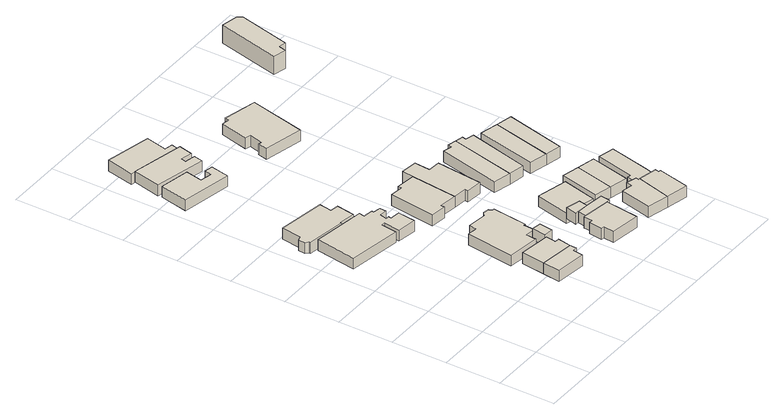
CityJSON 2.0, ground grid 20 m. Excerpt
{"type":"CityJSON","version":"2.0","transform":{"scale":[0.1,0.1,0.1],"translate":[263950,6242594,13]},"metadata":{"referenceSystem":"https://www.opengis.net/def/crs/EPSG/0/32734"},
"CityObjects":{
"building1":{"type":"Building","attributes":{"address":"2 Tech Road Woodstock 7915 Cape Town","building":"semidetached_house","building:levels":1,"building_height":4.1,"plus_code":"4FRW3C9W+QMC","ground_height":22.35,"roof_height":26.45},"geometry":[{"type":"Solid","lod":"1","boundaries":[[[[0,1,2,3]],[[1,4,5,2]],[[4,6,7,5]],[[6,8,9,7]],[[8,10,11,9]],[[10,0,3,11]],[[3,2,5,7,9,11]],[[10,8,6,4,1,0]]]]}]},
"building2":{"type":"Building","attributes":{"address":"13 Walmer Road 7915 Woodstock, Cape Town","building":"semidetached_house","building:levels":1,"building_height":4.1,"plus_code":"4FRW3C9W+XHW","ground_height":17.46,"roof_height":21.56},"geometry":[{"type":"Solid","lod":"1","boundaries":[[[[12,13,14,15]],[[13,16,17,14]],[[16,18,19,17]],[[18,20,21,19]],[[20,22,23,21]],[[22,24,25,23]],[[24,26,27,25]],[[26,28,29,27]],[[28,30,31,29]],[[30,32,33,31]],[[32,34,35,33]],[[34,36,37,35]],[[36,38,39,37]],[[38,40,41,39]],[[40,42,43,41]],[[42,44,45,43]],[[44,46,47,45]],[[46,12,15,47]],[[15,14,17,19,21,23,25,27,29,31,33,35,37,39,41,43,45,47]],[[46,44,42,40,38,36,34,32,30,28,26,24,22,20,18,16,13,12]]]]}]},
"building3":{"type":"Building","attributes":{"address":"11A Walmer Road Woodstock 7915 Woodstock, Cape Town","building":"house","building:levels":1,"building_height":4.1,"plus_code":"4FRW3CCW+3H8","ground_height":17.46,"roof_height":21.56},"geometry":[{"type":"Solid","lod":"1","boundaries":[[[[48,49,50,51]],[[49,52,53,50]],[[52,54,55,53]],[[54,56,57,55]],[[56,58,59,57]],[[58,60,61,59]],[[60,62,63,61]],[[62,64,65,63]],[[64,66,67,65]],[[66,68,69,67]],[[68,70,71,69]],[[70,48,51,71]],[[51,50,53,55,57,59,61,63,65,67,69,71]],[[70,68,66,64,62,60,58,56,54,52,49,48]]]]}]},
"building4":{"type":"Building","attributes":{"address":"4 Tech Road Woodstock 7915 Cape Town","building":"semidetached_house","building:levels":1,"building_height":4.1,"plus_code":"4FRW3C9W+RM2","ground_height":22.35,"roof_height":26.45},"geometry":[{"type":"Solid","lod":"1","boundaries":[[[[1,0,3,2]],[[0,72,73,3]],[[72,74,75,73]],[[74,76,77,75]],[[76,78,79,77]],[[78,1,2,79]],[[2,3,73,75,77,79]],[[78,76,74,72,0,1]]]]}]},
"building5":{"type":"Building","attributes":{"address":"4 Barton Street Woodstock 7915 Cape Town","building":"house","building:levels":1,"building_height":4.1,"plus_code":"4FRW3C9W+VM8","ground_height":20.43,"roof_height":24.53},"geometry":[{"type":"Solid","lod":"1","boundaries":[[[[80,81,82,83]],[[81,84,85,82]],[[84,86,87,85]],[[86,88,89,87]],[[88,90,91,89]],[[90,92,93,91]],[[92,94,95,93]],[[94,96,97,95]],[[96,98,99,97]],[[98,100,101,99]],[[100,102,103,101]],[[102,104,105,103]],[[104,106,107,105]],[[106,80,83,107]],[[83,82,85,87,89,91,93,95,97,99,101,103,105,107]],[[106,104,102,100,98,96,94,92,90,88,86,84,81,80]]]]}]},
"building6":{"type":"Building","attributes":{"address":"Barton Street Woodstock 7915 Cape Town","building":"shed","building:levels":1,"building_height":4.1,"plus_code":"4FRW3C9W+RM9","ground_height":22.35,"roof_height":26.45},"geometry":[{"type":"Solid","lod":"1","boundaries":[[[[108,109,110,111]],[[109,112,113,110]],[[112,114,115,113]],[[114,108,111,115]],[[111,110,113,115]],[[114,112,109,108]]]]}]},
"building7":{"type":"Building","attributes":{"address":"5 Walmer Road Woodstock 7915 Cape Town","building":"semidetached_house","building:levels":1,"building_height":4.1,"plus_code":"4FRW3CCW+6HF","ground_height":14.64,"roof_height":18.74},"geometry":[{"type":"Solid","lod":"1","boundaries":[[[[116,117,118,119]],[[117,120,121,118]],[[120,122,123,121]],[[122,124,125,123]],[[124,126,127,125]],[[126,128,129,127]],[[128,130,131,129]],[[130,116,119,131]],[[119,118,121,123,125,127,129,131]],[[130,128,126,124,122,120,117,116]]]]}]},
"building8":{"type":"Building","attributes":{"address":"3 Walmer Road Woodstock 7915 Cape Town","building":"house","building:levels":1,"building_height":4.1,"plus_code":"4FRW3CCW+7J6","ground_height":14.64,"roof_height":18.74},"geometry":[{"type":"Solid","lod":"1","boundaries":[[[[132,133,134,135]],[[133,136,137,134]],[[136,138,139,137]],[[138,140,141,139]],[[140,142,143,141]],[[142,144,145,143]],[[144,146,147,145]],[[146,148,149,147]],[[148,132,135,149]],[[135,134,137,139,141,143,145,147,149]],[[148,146,144,142,140,138,136,133,132]]]]}]},
"building9":{"type":"Building","attributes":{"address":"Barton Street 7915 Cape Town","building":"house","building:levels":1,"building_height":4.1,"plus_code":"4FRW3C9W+XMH","ground_height":18.93,"roof_height":23.03},"geometry":[{"type":"Solid","lod":"1","boundaries":[[[[150,151,152,153]],[[151,154,155,152]],[[154,156,157,155]],[[156,158,159,157]],[[158,160,161,159]],[[160,162,163,161]],[[162,164,165,163]],[[164,150,153,165]],[[153,152,155,157,159,161,163,165]],[[164,162,160,158,156,154,151,150]]]]}]},
"building10":{"type":"Building","attributes":{"address":"3 Tech Road Woodstock 7915 Cape Town","building":"construction","building:levels":1,"building_height":4.1,"plus_code":"4FRW3C9W+QQF","ground_height":22.33,"roof_height":26.43},"geometry":[{"type":"Solid","lod":"1","boundaries":[[[[166,167,168,169]],[[167,170,171,168]],[[170,172,173,171]],[[172,174,175,173]],[[174,176,177,175]],[[176,178,179,177]],[[178,180,181,179]],[[180,182,183,181]],[[182,166,169,183]],[[169,168,171,173,175,177,179,181,183]],[[182,180,178,176,174,172,170,167,166]]]]}]},
"building11":{"type":"Building","attributes":{"address":"1 Walmer Road Woodstock 7915 Cape Town","building":"house","building:levels":1,"building_height":4.1,"plus_code":"4FRW3CCW+8J2","ground_height":13.38,"roof_height":17.48},"geometry":[{"type":"Solid","lod":"1","boundaries":[[[[184,185,186,187]],[[185,188,189,186]],[[188,190,191,189]],[[190,192,193,191]],[[192,194,195,193]],[[194,196,197,195]],[[196,198,199,197]],[[198,184,187,199]],[[187,186,189,191,193,195,197,199]],[[198,196,194,192,190,188,185,184]]]]}]},
"building12":{"type":"Building","attributes":{"address":"Barton Street 7915 Cape Town","building":"garage","building:levels":1,"building_height":4.1,"plus_code":"4FRW3C9W+RQ3","ground_height":22.33,"roof_height":26.43},"geometry":[{"type":"Solid","lod":"1","boundaries":[[[[200,201,202,203]],[[201,204,205,202]],[[204,206,207,205]],[[206,208,209,207]],[[208,200,203,209]],[[203,202,205,207,209]],[[208,206,204,201,200]]]]}]},
"building13":{"type":"Building","attributes":{"address":"Tech Road 7915 Cape Town","building":"garage","building:levels":1,"building_height":4.1,"plus_code":"4FRW3C9W+QQW","ground_height":22.33,"roof_height":26.43},"geometry":[{"type":"Solid","lod":"1","boundaries":[[[[208,206,207,209]],[[206,167,168,207]],[[167,166,169,168]],[[166,210,211,169]],[[210,212,213,211]],[[212,208,209,213]],[[209,207,168,169,211,213]],[[212,210,166,167,206,208]]]]}]},
"building14":{"type":"Building","attributes":{"address":"6 Barton Street Woodstock 7915 Cape Town","building":"house","building:levels":1,"building_height":4.1,"plus_code":"4FRW3C9W+RQQ","ground_height":20.43,"roof_height":24.53},"geometry":[{"type":"Solid","lod":"1","boundaries":[[[[214,215,216,217]],[[215,218,219,216]],[[218,220,221,219]],[[220,222,223,221]],[[222,214,217,223]],[[217,216,219,221,223]],[[222,220,218,215,214]]]]}]},
"building15":{"type":"Building","attributes":{"address":"3 Barton Street 7915 Cape Town","building":"semidetached_house","building:levels":1,"building_height":4.1,"plus_code":"4FRW3C9W+XPH","ground_height":18.93,"roof_height":23.03},"geometry":[{"type":"Solid","lod":"1","boundaries":[[[[150,164,165,153]],[[164,224,225,165]],[[224,226,227,225]],[[226,228,229,227]],[[228,230,231,229]],[[230,232,233,231]],[[232,234,235,233]],[[234,236,237,235]],[[236,150,153,237]],[[153,165,225,227,229,231,233,235,237]],[[236,234,232,230,228,226,224,164,150]]]]}]},
"building16":{"type":"Building","attributes":{"address":"Woodstock Cape Town","building":"semidetached_house","building:levels":1,"building_height":4.1,"plus_code":"4FRW3C9W+QR9","ground_height":22.33,"roof_height":26.43},"geometry":[{"type":"Solid","lod":"1","boundaries":[[[[238,239,240,241]],[[239,242,243,240]],[[242,244,245,243]],[[244,246,247,245]],[[246,248,249,247]],[[248,250,251,249]],[[250,252,253,251]],[[252,238,241,253]],[[241,240,243,245,247,249,251,253]],[[252,250,248,246,244,242,239,238]]]]}]},
"building17":{"type":"Building","attributes":{"address":"Barton Street Woodstock Cape Town","building":"house","building:levels":1,"building_height":4.1,"plus_code":"4FRW3C9W+RRP","ground_height":20.45,"roof_height":24.55},"geometry":[{"type":"Solid","lod":"1","boundaries":[[[[254,255,256,257]],[[255,258,259,256]],[[258,260,261,259]],[[260,254,257,261]],[[257,256,259,261]],[[260,258,255,254]]]]}]},
"building18":{"type":"Building","attributes":{"address":"5 Barton Street 7915 Cape Town","building":"semidetached_house","building:levels":1,"building_height":4.1,"plus_code":"4FRW3C9W+XR6","ground_height":18.86,"roof_height":22.96},"geometry":[{"type":"Solid","lod":"1","boundaries":[[[[262,263,264,265]],[[263,266,267,264]],[[266,268,269,267]],[[268,270,271,269]],[[270,272,273,271]],[[272,262,265,273]],[[265,264,267,269,271,273]],[[272,270,268,266,263,262]]]]}]},
"building19":{"type":"Building","attributes":{"address":"Woodstock Cape Town","building":"semidetached_house","building:levels":1,"building_height":4.1,"plus_code":"4FRW3C9W+QV4","ground_height":22.3,"roof_height":26.4},"geometry":[{"type":"Solid","lod":"1","boundaries":[[[[238,274,275,241]],[[274,276,277,275]],[[276,278,279,277]],[[278,280,281,279]],[[280,239,240,281]],[[239,238,241,240]],[[241,275,277,279,281,240]],[[239,280,278,276,274,238]]]]}]},
"building20":{"type":"Building","attributes":{"address":"Barton Street Woodstock Cape Town","building":"house","building:levels":1,"building_height":4.1,"plus_code":"4FRW3C9W+RVF","ground_height":20.45,"roof_height":24.55},"geometry":[{"type":"Solid","lod":"1","boundaries":[[[[254,260,261,257]],[[260,282,283,261]],[[282,284,285,283]],[[284,254,257,285]],[[257,261,283,285]],[[284,282,260,254]]]]}]},
"building21":{"type":"Building","attributes":{"building":"house","building:levels":1,"building_height":4.1,"plus_code":"4FRW3CCW+6P9","ground_height":14.97,"roof_height":19.07},"geometry":[{"type":"Solid","lod":"1","boundaries":[[[[286,287,288,289]],[[287,290,291,288]],[[290,292,293,291]],[[292,294,295,293]],[[294,296,297,295]],[[296,298,299,297]],[[298,300,301,299]],[[300,302,303,301]],[[302,304,305,303]],[[304,286,289,305]],[[289,288,291,293,295,297,299,301,303,305]],[[304,302,300,298,296,294,292,290,287,286]]]]}]},
"building22":{"type":"Building","attributes":{"address":"7 Barton Street Woodstock 7915 Cape Town","building":"semidetached_house","building:levels":1,"building_height":4.1,"plus_code":"4FRW3C9W+XR4","ground_height":18.86,"roof_height":22.96},"geometry":[{"type":"Solid","lod":"1","boundaries":[[[[263,262,265,264]],[[262,306,307,265]],[[306,308,309,307]],[[308,310,311,309]],[[310,312,313,311]],[[312,263,264,313]],[[264,265,307,309,311,313]],[[312,310,308,306,262,263]]]]}]},
"building23":{"type":"Building","attributes":{"address":"12 Barton Street Woodstock Cape Town","building":"house","building:levels":1,"building_height":4.1,"plus_code":"4FRW3C9W+RWC","ground_height":20.37,"roof_height":24.47},"geometry":[{"type":"Solid","lod":"1","boundaries":[[[[314,315,316,317]],[[315,318,319,316]],[[318,320,321,319]],[[320,322,323,321]],[[322,324,325,323]],[[324,326,327,325]],[[326,314,317,327]],[[317,316,319,321,323,325,327]],[[326,324,322,320,318,315,314]]]]}]},
"building24":{"type":"Building","attributes":{"address":"9 Barton Street Woodstock 7915 Cape Town","building":"semidetached_house","building:levels":1,"building_height":4.1,"plus_code":"4FRW3C9W+WVV","ground_height":18.81,"roof_height":22.91},"geometry":[{"type":"Solid","lod":"1","boundaries":[[[[328,329,330,331]],[[329,332,333,330]],[[332,334,335,333]],[[334,328,331,335]],[[331,330,333,335]],[[334,332,329,328]]]]}]},
"building25":{"type":"Building","attributes":{"address":"11 Barton Street Woodstock 7915 Cape Town","building":"semidetached_house","building:levels":1,"building_height":4.1,"plus_code":"4FRW3C9W+WVX","ground_height":18.81,"roof_height":22.91},"geometry":[{"type":"Solid","lod":"1","boundaries":[[[[328,334,335,331]],[[334,336,337,335]],[[336,338,339,337]],[[338,328,331,339]],[[331,335,337,339]],[[338,336,334,328]]]]}]},
"building26":{"type":"Building","attributes":{"address":"Rubidor House 138 Victoria Road Woodstock Cape Town","building":"retail","building:levels":2,"building_height":6.9,"plus_code":"4FRW3CCW+8W2","ground_height":13.76,"roof_height":20.66},"geometry":[{"type":"Solid","lod":"1","boundaries":[[[[340,341,342,343]],[[341,344,345,342]],[[344,346,347,345]],[[346,348,349,347]],[[348,350,351,349]],[[350,352,353,351]],[[352,340,343,353]],[[343,342,345,347,349,351,353]],[[352,350,348,346,344,341,340]]]]}]}
},
"vertices":[
[387,130,94],[262,146,94],[262,146,135],[387,130,135],[254,84,94],[254,84,135],[365,69,94],[365,69,135],[370,107,94],[370,107,135],[385,105,94],[385,105,135],
[40,836,45],[16,688,45],[16,688,86],[40,836,86],[208,659,45],[208,659,86],[216,716,45],[216,716,86],[229,716,45],[229,716,86],[220,656,45],[220,656,86],[291,644,45],[291,644,86],[299,709,45],[299,709,86],[262,713,45],[262,713,86],[264,723,45],[264,723,86],[252,724,45],[252,724,86],[258,750,45],[258,750,86],[285,746,45],[285,746,86],[287,771,45],[287,771,86],[260,776,45],[260,776,86],[261,783,45],[261,783,86],[225,788,45],[225,788,86],[229,809,45],[229,809,86],
[14,847,45],[154,825,45],[154,825,86],[14,847,86],[155,830,45],[155,830,86],[214,821,45],[214,821,86],[224,886,45],[224,886,86],[194,891,45],[194,891,86],[201,936,45],[201,936,86],[31,962,45],[31,962,86],[20,890,45],[20,890,86],[5,886,45],[5,886,86],[3,860,45],[3,860,86],[13,853,45],[13,853,86],
[395,178,94],[395,178,135],[379,180,94],[379,180,135],[385,217,94],[385,217,135],[273,231,94],[273,231,135],
[329,466,74],[324,438,74],[324,438,115],[329,466,115],[288,443,74],[288,443,115],[264,269,74],[264,269,115],[380,253,74],[380,253,115],[384,290,74],[384,290,115],[421,286,74],[421,286,115],[423,325,74],[423,325,115],[430,324,74],[430,324,115],[445,451,74],[445,451,115],[438,452,74],[438,452,115],[432,464,74],[432,464,115],[410,467,74],[410,467,115],[400,457,74],[400,457,115],
[398,277,94],[390,226,94],[390,226,135],[398,277,135],[425,222,94],[425,222,135],[432,272,94],[432,272,135],
[27,1320,16],[208,1284,16],[208,1284,57],[27,1320,57],[221,1351,16],[221,1351,57],[191,1357,16],[191,1357,57],[186,1331,16],[186,1331,57],[143,1340,16],[143,1340,57],[155,1401,16],[155,1401,57],[48,1422,16],[48,1422,57],
[258,1495,16],[216,1504,16],[216,1504,57],[258,1495,57],[69,1537,16],[69,1537,57],[46,1435,16],[46,1435,57],[232,1395,16],[232,1395,57],[239,1428,16],[239,1428,57],[201,1436,16],[201,1436,57],[205,1453,16],[205,1453,57],[246,1444,16],[246,1444,57],
[470,770,59],[400,779,59],[400,779,100],[470,770,100],[399,765,59],[399,765,100],[352,771,59],[352,771,100],[330,604,59],[330,604,100],[387,598,59],[387,598,100],[388,610,59],[388,610,100],[452,602,59],[452,602,100],
[648,166,93],[549,180,93],[549,180,134],[648,166,134],[540,181,93],[540,181,134],[537,149,93],[537,149,134],[524,150,93],[524,150,134],[518,100,93],[518,100,134],[529,99,93],[529,99,134],[524,60,93],[524,60,134],[633,46,93],[633,46,134],
[216,1504,4],[258,1495,4],[258,1495,45],[216,1504,45],[266,1530,4],[266,1530,45],[237,1536,4],[237,1536,45],[254,1612,4],[254,1612,45],[88,1648,4],[88,1648,45],[67,1547,4],[67,1547,45],[219,1515,4],[219,1515,45],
[604,240,93],[552,253,93],[552,253,134],[604,240,134],[542,212,93],[542,212,134],[554,211,93],[554,211,134],[598,208,93],[598,208,134],
[660,165,93],[660,165,134],[664,199,93],[664,199,134],
[552,253,74],[604,240,74],[604,240,115],[552,253,115],[661,225,74],[661,225,115],[691,350,74],[691,350,115],[581,376,74],[581,376,115],
[501,597,59],[501,597,100],[500,584,59],[500,584,100],[558,578,59],[558,578,100],[575,745,59],[575,745,100],[530,748,59],[530,748,100],[535,805,59],[535,805,100],[474,812,59],[474,812,100],
[776,26,93],[809,152,93],[809,152,134],[776,26,134],[803,152,93],[803,152,134],[806,164,93],[806,164,134],[768,174,93],[768,174,134],[764,152,93],[764,152,134],[724,160,93],[724,160,134],[697,45,93],[697,45,134],
[776,359,75],[713,373,75],[713,373,116],[776,359,116],[680,231,75],[680,231,116],[743,216,75],[743,216,116],
[650,529,59],[705,767,59],[705,767,100],[650,529,100],[674,774,59],[674,774,100],[670,760,59],[670,760,100],[638,768,59],[638,768,100],[586,544,59],[586,544,100],
[856,9,93],[856,9,134],[882,123,93],[882,123,134],[874,125,93],[874,125,134],[876,138,93],[876,138,134],
[808,201,75],[808,201,116],[841,345,75],[841,345,116],
[581,1433,20],[459,1460,20],[459,1460,61],[581,1433,61],[456,1445,20],[456,1445,61],[429,1451,20],[429,1451,61],[405,1348,20],[405,1348,61],[423,1343,20],[423,1343,61],[412,1294,20],[412,1294,61],[401,1297,20],[401,1297,61],[393,1262,20],[393,1262,61],[534,1230,20],[534,1230,61],
[708,518,59],[708,518,100],[761,738,59],[761,738,100],[730,746,59],[730,746,100],[733,760,59],[733,760,100],
[888,184,74],[920,325,74],[920,325,115],[888,184,115],[862,338,74],[862,338,115],[830,201,74],[830,201,115],[817,203,74],[817,203,115],[810,172,74],[810,172,115],[881,155,74],[881,155,115],
[851,711,58],[786,726,58],[786,726,99],[851,711,99],[736,509,58],[736,509,99],[801,494,58],[801,494,99],
[859,481,58],[859,481,99],[910,698,58],[910,698,99],
[857,1734,8],[803,1507,8],[803,1507,77],[857,1734,77],[850,1496,8],[850,1496,77],[856,1523,8],[856,1523,77],[883,1517,8],[883,1517,77],[928,1705,8],[928,1705,77],[917,1722,8],[917,1722,77]
]}
